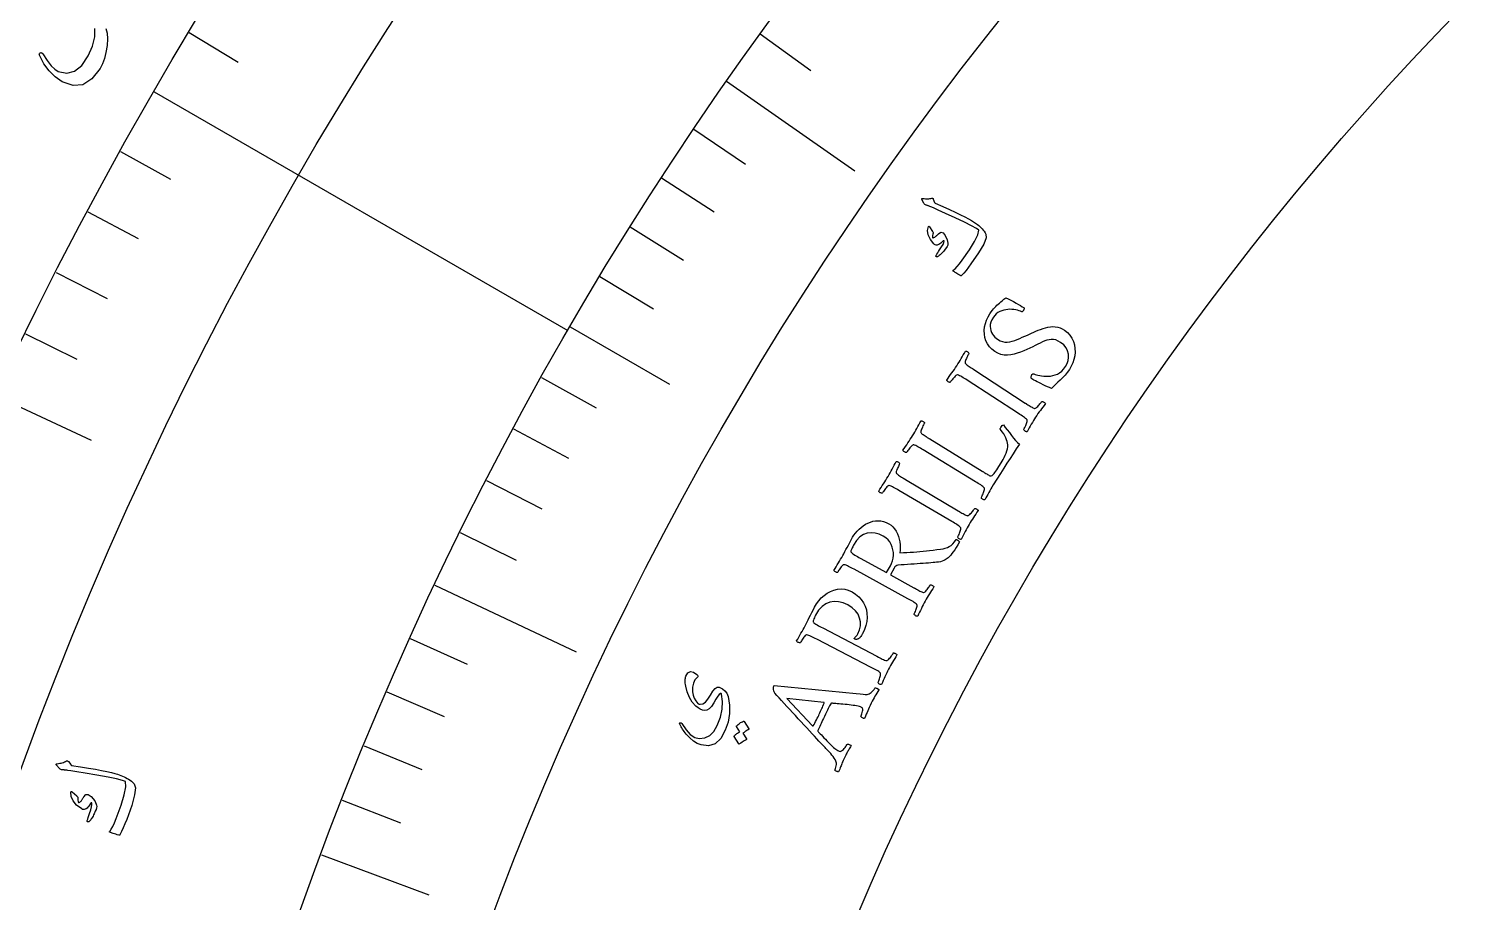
# Model space of a CAD drawing. Header units: millimetres. Extents: x -68 to 67, y -67 to 79.
# Drawn here: x -54.86 to -32.64, y 17.94 to 31.53 of the extents above; entities that cross this region are included whole.
import ezdxf

# ---------------------------------------------------------------- set-up
doc = ezdxf.new("R2010")
doc.units = ezdxf.units.MM
for name, color, linetype in [('ENGRAVE', 7, 'Continuous'), ('ENGRAVE_FINE', 8, 'Continuous'), ('TEXT', 5, 'Continuous')]:
    doc.layers.add(name, color=color, linetype=linetype)

msp = doc.modelspace()

# ---------------------------------------------------------------- linework, layer by layer
at = {"layer": 'ENGRAVE'}
for points in [[(-44.0089, 30.7063), (-42.0161, 29.3158)], [(-52.9033, 30.5437), (-46.4731, 26.8313)], [(-46.4389, 26.8903), (-44.8968, 25.9973)], [(-55.3641, 25.8167), (-53.8836, 25.1263)], [(-48.5434, 22.8736), (-46.3452, 21.8378)], [(-50.3052, 18.683), (-48.6347, 18.0625)]]:
    msp.add_lwpolyline(points, dxfattribs=at)
for radius in [66.15, 66.15, 64.3781, 61.0875, 61.0875, 58.4888, 53.6625, 53.6625, 50.8275, 45.5625, 45.5625]:
    msp.add_circle((0, 0), radius, dxfattribs=at)
at = {"layer": 'ENGRAVE_FINE'}
for points in [[(-52.3622, 31.4624), (-51.5985, 31.0035)], [(-43.4855, 31.4432), (-42.6979, 30.8736)], [(-44.5201, 29.9604), (-43.7137, 29.4177)], [(-53.4283, 29.6158), (-52.649, 29.1838)], [(-45.0188, 29.2056), (-44.2034, 28.6766)], [(-53.9371, 28.6788), (-53.1504, 28.2605)], [(-45.505, 28.4422), (-44.6807, 27.9271)], [(-54.4294, 27.7331), (-53.6355, 27.3286)], [(-45.9784, 27.6704), (-45.1456, 27.1692)], [(-54.9051, 26.779), (-54.1043, 26.3884)], [(-46.8865, 26.1022), (-46.0372, 25.6294)], [(-47.3208, 25.3062), (-46.4637, 24.8479)], [(-47.7418, 24.5027), (-46.8771, 24.0588)], [(-48.1494, 23.6917), (-47.2773, 23.2626)], [(-48.9237, 22.0485), (-48.0375, 21.6491)], [(-49.2901, 21.2166), (-48.3973, 20.8323)], [(-49.6426, 20.3783), (-48.7434, 20.0092)], [(-49.981, 19.5336), (-49.0757, 19.1798)]]:
    msp.add_lwpolyline(points, dxfattribs=at)
at = {"layer": 'TEXT'}
msp.add_lwpolyline([(-53.6572, 31.5278), (-53.6368, 31.4532), (-53.63, 31.3645), (-53.6365, 31.2616), (-53.6536, 31.1562), (-53.6772, 31.0617), (-53.7074, 30.978), (-53.7443, 30.9052), (-53.8703, 30.7422), (-54.0102, 30.6535), (-54.1644, 30.6392), (-54.333, 30.6997), (-54.4422, 30.7737), (-54.5374, 30.8671), (-54.6183, 30.98), (-54.6849, 31.1125), (-54.688, 31.1215), (-54.6886, 31.1294), (-54.6866, 31.1362), (-54.6821, 31.1419), (-54.6758, 31.1471), (-54.6696, 31.1503), (-54.6635, 31.1514), (-54.6576, 31.1505), (-54.6495, 31.1477), (-54.6427, 31.1434), (-54.637, 31.1377), (-54.6325, 31.1306), (-54.5655, 31.0279), (-54.5039, 30.9484), (-54.4477, 30.8921), (-54.3969, 30.859), (-54.2636, 30.8299), (-54.1411, 30.8611), (-54.0295, 30.9522), (-53.9284, 31.1034), (-53.8619, 31.2539), (-53.8277, 31.3949), (-53.8258, 31.5265)], dxfattribs=at)
for points in [[(-40.9546, 28.8847), (-40.9362, 28.8824), (-40.9183, 28.8809), (-40.9009, 28.8803), (-40.884, 28.8804), (-40.8674, 28.8814), (-40.8513, 28.8834), (-40.8355, 28.8863), (-40.8201, 28.8902), (-40.8126, 28.8907), (-40.8062, 28.888), (-40.8008, 28.8823), (-40.7964, 28.8735), (-40.7752, 28.8244), (-40.7727, 28.8193), (-40.7704, 28.8153), (-40.7682, 28.8124), (-40.7663, 28.8105), (-40.6507, 28.7599), (-40.5468, 28.7134), (-40.4545, 28.671), (-40.3739, 28.6327), (-40.3051, 28.5987), (-40.2481, 28.5688), (-40.2029, 28.5431), (-40.1697, 28.5215), (-40.1088, 28.4783), (-40.0902, 28.4635), (-40.0723, 28.4477), (-40.0549, 28.431), (-40.0381, 28.4132), (-40.022, 28.3944), (-40.0065, 28.3745), (-39.9917, 28.3534), (-39.9777, 28.3312), (-39.9746, 28.2731), (-40.0126, 28.1767), (-40.0915, 28.042), (-40.2107, 27.8686), (-40.25, 27.8158), (-40.2877, 27.768), (-40.3237, 27.7249), (-40.3582, 27.6868), (-40.3625, 27.6841), (-40.3668, 27.6831), (-40.3712, 27.6836), (-40.3756, 27.6858), (-40.3956, 27.6979), (-40.4137, 27.709), (-40.43, 27.7192), (-40.4443, 27.7284), (-40.457, 27.7367), (-40.468, 27.7444), (-40.4775, 27.7513), (-40.4854, 27.7574), (-40.4896, 27.7612), (-40.4911, 27.7646), (-40.4898, 27.7677), (-40.4857, 27.7705), (-40.4567, 27.7937), (-40.4242, 27.827), (-40.3882, 27.8703), (-40.3487, 27.9236), (-40.2358, 28.0863), (-40.1546, 28.2186), (-40.1055, 28.3208), (-40.0888, 28.3932), (-40.1267, 28.4199), (-40.201, 28.461), (-40.3116, 28.5162), (-40.4587, 28.5856), (-40.6067, 28.6538), (-40.7191, 28.7049), (-40.7957, 28.7389), (-40.8365, 28.7559), (-40.8479, 28.7603), (-40.8585, 28.7644), (-40.8685, 28.7681), (-40.8776, 28.7717), (-40.886, 28.7748), (-40.8935, 28.7776), (-40.9001, 28.78), (-40.9058, 28.782), (-40.9177, 28.7871), (-40.9278, 28.7937), (-40.9361, 28.8019), (-40.9426, 28.8117), (-40.973, 28.8692), (-40.9748, 28.8734), (-40.9754, 28.877), (-40.9748, 28.88), (-40.973, 28.8824), (-40.9692, 28.8843), (-40.9649, 28.8853), (-40.96, 28.8854), (-40.9546, 28.8847)], [(-40.8734, 28.448), (-40.8715, 28.4502), (-40.8691, 28.4516), (-40.8663, 28.4522), (-40.8632, 28.4521), (-40.8609, 28.4513), (-40.8586, 28.45), (-40.8565, 28.4482), (-40.8544, 28.4461), (-40.8066, 28.3734), (-40.8021, 28.3654), (-40.7993, 28.3585), (-40.7982, 28.3524), (-40.7987, 28.3473), (-40.8053, 28.3283), (-40.8088, 28.3107), (-40.8092, 28.2945), (-40.8066, 28.2797), (-40.8033, 28.2749), (-40.7968, 28.2739), (-40.7871, 28.2767), (-40.7743, 28.2835), (-40.767, 28.2889), (-40.7596, 28.2946), (-40.7523, 28.3007), (-40.7449, 28.3071), (-40.7375, 28.3139), (-40.73, 28.3213), (-40.7223, 28.3291), (-40.7146, 28.3375), (-40.6791, 28.3602), (-40.6448, 28.3516), (-40.6118, 28.3115), (-40.58, 28.24), (-40.5731, 28.215), (-40.5697, 28.1928), (-40.5696, 28.1734), (-40.5728, 28.1568), (-40.5796, 28.1408), (-40.5919, 28.1207), (-40.6095, 28.0964), (-40.6325, 28.0679), (-40.6446, 28.0536), (-40.6566, 28.0404), (-40.6685, 28.0283), (-40.6804, 28.0173), (-40.6919, 28.0072), (-40.7029, 27.998), (-40.7134, 27.9895), (-40.7233, 27.9818), (-40.7309, 27.9781), (-40.7377, 27.9764), (-40.7438, 27.9767), (-40.7492, 27.9791), (-40.7536, 27.9833), (-40.7555, 27.9881), (-40.7549, 27.9935), (-40.7518, 27.9995), (-40.7409, 28.0179), (-40.7282, 28.0386), (-40.7137, 28.0615), (-40.6974, 28.0866), (-40.6669, 28.1336), (-40.6448, 28.1713), (-40.6311, 28.2), (-40.6257, 28.2196), (-40.6258, 28.2227), (-40.627, 28.2252), (-40.6293, 28.227), (-40.6327, 28.2282), (-40.6353, 28.2284), (-40.6384, 28.2275), (-40.6419, 28.2255), (-40.646, 28.2225), (-40.6801, 28.192), (-40.6951, 28.1798), (-40.7097, 28.1706), (-40.7242, 28.1645), (-40.7383, 28.1615), (-40.7529, 28.1608), (-40.7658, 28.1632), (-40.7769, 28.1689), (-40.7863, 28.1778), (-40.8412, 28.2499), (-40.874, 28.3189), (-40.8848, 28.385), (-40.8734, 28.448)], [(-39.9163, 27.0944), (-39.8964, 27.1229), (-39.8774, 27.1482), (-39.8592, 27.1704), (-39.842, 27.1895), (-39.8248, 27.2069), (-39.8068, 27.2242), (-39.7881, 27.2413), (-39.7686, 27.2582), (-39.7477, 27.2761), (-39.7245, 27.2963), (-39.6991, 27.3186), (-39.6715, 27.343), (-39.6316, 27.3237), (-39.5916, 27.3032), (-39.5515, 27.2818), (-39.5111, 27.2594), (-39.4733, 27.2378), (-39.4408, 27.219), (-39.4135, 27.2028), (-39.3914, 27.1894), (-39.387, 27.1863), (-39.3848, 27.1814), (-39.3846, 27.1747), (-39.3865, 27.1663), (-39.3894, 27.1576), (-39.3925, 27.1501), (-39.3956, 27.1436), (-39.3989, 27.1383), (-39.4037, 27.1323), (-39.409, 27.1276), (-39.4147, 27.1244), (-39.4209, 27.1225), (-39.4405, 27.1317), (-39.4629, 27.1401), (-39.4879, 27.1475), (-39.5158, 27.1539), (-39.5453, 27.1588), (-39.5757, 27.1616), (-39.6068, 27.1622), (-39.6387, 27.1607), (-39.6706, 27.1566), (-39.702, 27.1497), (-39.7327, 27.1398), (-39.7628, 27.127), (-39.7914, 27.1107), (-39.8177, 27.0906), (-39.8415, 27.0665), (-39.863, 27.0385), (-39.8858, 27.0006), (-39.9018, 26.964), (-39.9109, 26.9288), (-39.9132, 26.895), (-39.91, 26.8628), (-39.9028, 26.8326), (-39.8916, 26.8042), (-39.8764, 26.7776), (-39.8585, 26.7533), (-39.8391, 26.7316), (-39.8184, 26.7125), (-39.7963, 26.6959), (-39.7592, 26.6746), (-39.7218, 26.6602), (-39.6843, 26.6529), (-39.6465, 26.6525), (-39.6084, 26.6574), (-39.57, 26.6658), (-39.5312, 26.6779), (-39.4921, 26.6934), (-39.4526, 26.7107), (-39.4128, 26.7279), (-39.3727, 26.745), (-39.3322, 26.7621), (-39.3017, 26.7756), (-39.2697, 26.7899), (-39.2362, 26.8048), (-39.2011, 26.8204), (-39.165, 26.8357), (-39.1282, 26.8499), (-39.0908, 26.863), (-39.0529, 26.8748), (-39.0146, 26.8844), (-38.9765, 26.8905), (-38.9384, 26.8932), (-38.9005, 26.8924), (-38.8631, 26.8872), (-38.8268, 26.8769), (-38.7914, 26.8613), (-38.7571, 26.8405), (-38.7111, 26.8035), (-38.6729, 26.7617), (-38.6424, 26.7151), (-38.6195, 26.6636), (-38.6039, 26.6092), (-38.5953, 26.5537), (-38.5935, 26.4973), (-38.5986, 26.4398), (-38.6102, 26.3829), (-38.628, 26.3284), (-38.6518, 26.2762), (-38.6818, 26.2264), (-38.7139, 26.1817), (-38.7481, 26.1396), (-38.7842, 26.1), (-38.8224, 26.063), (-38.8603, 26.028), (-38.8957, 25.9945), (-38.9287, 25.9626), (-38.9592, 25.9323), (-38.991, 25.9455), (-39.0234, 25.9596), (-39.0566, 25.9748), (-39.0905, 25.9909), (-39.1236, 26.0072), (-39.1545, 26.0226), (-39.1832, 26.0372), (-39.2097, 26.051), (-39.2327, 26.0633), (-39.2507, 26.0731), (-39.2637, 26.0805), (-39.2719, 26.0855), (-39.2732, 26.0935), (-39.2739, 26.1016), (-39.274, 26.1098), (-39.2736, 26.1182), (-39.2723, 26.1263), (-39.2702, 26.1341), (-39.2671, 26.1414), (-39.2631, 26.1483), (-39.2569, 26.1553), (-39.2497, 26.1592), (-39.2414, 26.16), (-39.2321, 26.1578), (-39.2151, 26.1517), (-39.1946, 26.1455), (-39.1706, 26.1391), (-39.143, 26.1327), (-39.1128, 26.1271), (-39.0808, 26.1233), (-39.0471, 26.1215), (-39.0116, 26.1215), (-38.9753, 26.1244), (-38.9393, 26.1313), (-38.9036, 26.142), (-38.8682, 26.1567), (-38.8338, 26.1764), (-38.8013, 26.2022), (-38.7706, 26.2343), (-38.7417, 26.2725), (-38.7164, 26.3177), (-38.7005, 26.3651), (-38.6938, 26.4149), (-38.6964, 26.4669), (-38.7095, 26.518), (-38.7341, 26.565), (-38.7704, 26.608), (-38.8183, 26.647), (-38.8563, 26.6698), (-38.8931, 26.6855), (-38.9286, 26.6938), (-38.9629, 26.6948), (-38.9967, 26.6904), (-39.0309, 26.6825), (-39.0655, 26.6709), (-39.1004, 26.6557), (-39.1361, 26.6383), (-39.173, 26.6201), (-39.2111, 26.6011), (-39.2504, 26.5814), (-39.2958, 26.5603), (-39.3426, 26.5393), (-39.391, 26.5184), (-39.4407, 26.4975), (-39.4914, 26.4789), (-39.5422, 26.4647), (-39.5934, 26.4549), (-39.6448, 26.4496), (-39.6957, 26.4508), (-39.7454, 26.4604), (-39.7939, 26.4786), (-39.8411, 26.5054), (-39.8868, 26.5405), (-39.9248, 26.5802), (-39.9552, 26.6245), (-39.9779, 26.6733), (-39.9933, 26.725), (-40.0018, 26.7779), (-40.0034, 26.8321), (-39.9981, 26.8875), (-39.9865, 26.9425), (-39.9689, 26.9953), (-39.9455, 27.046), (-39.9163, 27.0944)], [(-40.4326, 26.2842), (-40.4144, 26.3125), (-40.3968, 26.3407), (-40.3798, 26.3688), (-40.3634, 26.3967), (-40.347, 26.4248), (-40.33, 26.4534), (-40.3125, 26.4825), (-40.2944, 26.5122), (-40.2877, 26.5125), (-40.2802, 26.5109), (-40.2721, 26.5072), (-40.2632, 26.5014), (-40.2549, 26.4948), (-40.2484, 26.4885), (-40.2438, 26.4826), (-40.241, 26.477), (-40.2454, 26.4698), (-40.2511, 26.4599), (-40.2581, 26.4474), (-40.2663, 26.4322), (-40.2748, 26.4158), (-40.2826, 26.3996), (-40.2897, 26.3837), (-40.2961, 26.368), (-40.3008, 26.3537), (-40.3029, 26.3418), (-40.3024, 26.3324), (-40.2993, 26.3255), (-40.2907, 26.3161), (-40.2803, 26.3065), (-40.268, 26.2965), (-40.254, 26.2862), (-40.2386, 26.2755), (-40.2224, 26.2645), (-40.2054, 26.2531), (-40.1876, 26.2414), (-40.1847, 26.2396), (-40.1819, 26.2377), (-40.179, 26.2358), (-40.1761, 26.2339), (-40.1732, 26.2321), (-40.1704, 26.2302), (-40.1675, 26.2283), (-40.1646, 26.2264), (-39.3664, 25.7052), (-39.3635, 25.7033), (-39.3606, 25.7014), (-39.3577, 25.6996), (-39.3549, 25.6977), (-39.352, 25.6958), (-39.3491, 25.6939), (-39.3463, 25.6921), (-39.3434, 25.6902), (-39.3256, 25.6786), (-39.3085, 25.6678), (-39.2923, 25.6576), (-39.2767, 25.648), (-39.262, 25.6395), (-39.2483, 25.6325), (-39.2355, 25.6269), (-39.2236, 25.6228), (-39.2167, 25.6231), (-39.2083, 25.6263), (-39.1982, 25.6326), (-39.1865, 25.6419), (-39.1741, 25.6531), (-39.162, 25.6652), (-39.1502, 25.6782), (-39.1386, 25.692), (-39.1282, 25.7051), (-39.1197, 25.7161), (-39.1131, 25.725), (-39.1084, 25.7318), (-39.1022, 25.7313), (-39.0949, 25.7294), (-39.0866, 25.7259), (-39.0773, 25.7208), (-39.0685, 25.7149), (-39.0618, 25.7089), (-39.0573, 25.7028), (-39.0549, 25.6966), (-39.0752, 25.6697), (-39.095, 25.6433), (-39.1143, 25.6174), (-39.133, 25.5921), (-39.1514, 25.5666), (-39.1697, 25.5406), (-39.1878, 25.5139), (-39.2058, 25.4867), (-39.223, 25.4599), (-39.24, 25.4325), (-39.2567, 25.4047), (-39.2732, 25.3764), (-39.2896, 25.3478), (-39.306, 25.3187), (-39.3224, 25.2894), (-39.3388, 25.2597), (-39.3455, 25.2594), (-39.3529, 25.2611), (-39.3611, 25.2647), (-39.3701, 25.2704), (-39.3785, 25.2768), (-39.385, 25.283), (-39.3898, 25.2888), (-39.3927, 25.2943), (-39.3884, 25.3014), (-39.383, 25.311), (-39.3764, 25.3233), (-39.3686, 25.3382), (-39.3606, 25.3544), (-39.3535, 25.3706), (-39.3472, 25.3869), (-39.3417, 25.4031), (-39.3378, 25.4179), (-39.3361, 25.4296), (-39.3368, 25.4383), (-39.3399, 25.4439), (-39.35, 25.4552), (-39.3624, 25.4669), (-39.377, 25.4788), (-39.3938, 25.4909), (-39.4121, 25.5034), (-39.4313, 25.5162), (-39.4512, 25.5293), (-39.4719, 25.5428), (-40.2723, 26.0608), (-40.2932, 26.0742), (-40.3135, 26.0871), (-40.3333, 26.0995), (-40.3526, 26.1113), (-40.371, 26.122), (-40.3882, 26.1305), (-40.4041, 26.1371), (-40.4188, 26.1417), (-40.4259, 26.1425), (-40.4344, 26.1396), (-40.4443, 26.1329), (-40.4557, 26.1225), (-40.4677, 26.1098), (-40.4795, 26.0965), (-40.4913, 26.0827), (-40.5029, 26.0682), (-40.5135, 26.0545), (-40.5221, 26.0431), (-40.5288, 26.0339), (-40.5335, 26.0269), (-40.5398, 26.0272), (-40.5471, 26.029), (-40.5555, 26.0324), (-40.5649, 26.0373), (-40.5738, 26.0431), (-40.5805, 26.049), (-40.585, 26.0551), (-40.5874, 26.0615), (-40.5675, 26.0902), (-40.5476, 26.1185), (-40.5278, 26.1466), (-40.5079, 26.1743), (-40.4884, 26.2018), (-40.4693, 26.2293), (-40.4507, 26.2568), (-40.4326, 26.2842)], [(-40.0374, 24.647), (-40.0352, 24.6457), (-40.0325, 24.644), (-40.0293, 24.6421), (-40.0257, 24.6398), (-40.0163, 24.634), (-40.0055, 24.6274), (-39.9934, 24.6199), (-39.9799, 24.6117), (-39.966, 24.6033), (-39.9526, 24.5955), (-39.9397, 24.5884), (-39.9271, 24.5818), (-39.9159, 24.5766), (-39.9069, 24.5734), (-39.8999, 24.5721), (-39.8951, 24.5728), (-39.8827, 24.5792), (-39.8709, 24.5875), (-39.8598, 24.5978), (-39.8494, 24.6099), (-39.8382, 24.6251), (-39.825, 24.6445), (-39.8096, 24.6681), (-39.7921, 24.6959), (-39.7262, 24.8019), (-39.7097, 24.83), (-39.694, 24.8604), (-39.679, 24.8931), (-39.6647, 24.9281), (-39.6526, 24.9632), (-39.6444, 24.9961), (-39.6401, 25.027), (-39.6395, 25.0558), (-39.6425, 25.0815), (-39.6484, 25.1082), (-39.6569, 25.1357), (-39.6683, 25.1643), (-39.6832, 25.194), (-39.7026, 25.2255), (-39.7263, 25.2585), (-39.7543, 25.2932), (-39.7574, 25.2995), (-39.7575, 25.3074), (-39.7546, 25.3167), (-39.7487, 25.3275), (-39.7379, 25.3429), (-39.7274, 25.3546), (-39.7174, 25.3624), (-39.7077, 25.3663), (-39.6773, 25.3276), (-39.6461, 25.2875), (-39.6141, 25.246), (-39.5812, 25.2032), (-39.5486, 25.1622), (-39.5173, 25.1259), (-39.4874, 25.0944), (-39.4588, 25.0676), (-39.5069, 24.9923), (-39.5552, 24.9175), (-39.6036, 24.8431), (-39.6523, 24.7691), (-39.7022, 24.6928), (-39.7545, 24.6112), (-39.8091, 24.5245), (-39.866, 24.4324), (-39.8854, 24.4003), (-39.9034, 24.3697), (-39.9199, 24.3405), (-39.9351, 24.3127), (-39.9499, 24.2856), (-39.9653, 24.2581), (-39.9813, 24.2304), (-39.998, 24.2025), (-40.0047, 24.202), (-40.0121, 24.2034), (-40.0204, 24.2068), (-40.0295, 24.2123), (-40.0381, 24.2185), (-40.0448, 24.2245), (-40.0497, 24.2302), (-40.0528, 24.2356), (-40.0487, 24.2428), (-40.0435, 24.2526), (-40.0372, 24.265), (-40.0298, 24.2801), (-40.0223, 24.2965), (-40.0156, 24.3129), (-40.0097, 24.3293), (-40.0046, 24.3458), (-40.0011, 24.3606), (-39.9998, 24.3724), (-40.0007, 24.381), (-40.0039, 24.3865), (-40.0144, 24.3976), (-40.0271, 24.4089), (-40.042, 24.4204), (-40.0591, 24.4321), (-40.0778, 24.4441), (-40.0972, 24.4564), (-40.1175, 24.469), (-40.1385, 24.4819), (-40.9525, 24.9784), (-40.9737, 24.9912), (-40.9943, 25.0036), (-41.0145, 25.0154), (-41.0341, 25.0268), (-41.0528, 25.0369), (-41.0702, 25.045), (-41.0862, 25.0512), (-41.101, 25.0553), (-41.1082, 25.056), (-41.1166, 25.0528), (-41.1263, 25.0459), (-41.1374, 25.0351), (-41.1491, 25.0222), (-41.1606, 25.0086), (-41.1719, 24.9944), (-41.1832, 24.9796), (-41.1934, 24.9657), (-41.2017, 24.954), (-41.2081, 24.9446), (-41.2127, 24.9375), (-41.219, 24.9376), (-41.2263, 24.9393), (-41.2348, 24.9424), (-41.2443, 24.9471), (-41.2533, 24.9526), (-41.2602, 24.9584), (-41.2649, 24.9644), (-41.2675, 24.9706), (-41.2484, 24.9999), (-41.2292, 25.0288), (-41.2101, 25.0573), (-41.191, 25.0855), (-41.1722, 25.1136), (-41.1539, 25.1416), (-41.136, 25.1695), (-41.1187, 25.1974), (-41.1013, 25.2262), (-41.0844, 25.2549), (-41.0681, 25.2834), (-41.0525, 25.3117), (-41.0368, 25.3402), (-41.0206, 25.3693), (-41.0039, 25.3989), (-40.9866, 25.429), (-40.9799, 25.4295), (-40.9724, 25.4281), (-40.9641, 25.4246), (-40.9551, 25.4191), (-40.9466, 25.4127), (-40.94, 25.4066), (-40.9352, 25.4008), (-40.9322, 25.3952), (-40.9365, 25.3879), (-40.942, 25.3779), (-40.9486, 25.3652), (-40.9564, 25.3498), (-40.9644, 25.3331), (-40.9717, 25.3168), (-40.9784, 25.3007), (-40.9844, 25.2848), (-40.9888, 25.2704), (-40.9906, 25.2585), (-40.9898, 25.2491), (-40.9865, 25.2423), (-40.9777, 25.2331), (-40.967, 25.2238), (-40.9545, 25.2141), (-40.9401, 25.2041), (-40.9245, 25.1939), (-40.908, 25.1833), (-40.8907, 25.1724), (-40.8726, 25.1612), (-40.8697, 25.1594), (-40.8668, 25.1576), (-40.8638, 25.1558), (-40.8609, 25.154), (-40.858, 25.1522), (-40.8551, 25.1504), (-40.8522, 25.1486), (-40.8492, 25.1468)], [(-41.4997, 24.5649), (-41.4827, 24.5939), (-41.4663, 24.6229), (-41.4505, 24.6516), (-41.4352, 24.6802), (-41.42, 24.7089), (-41.4042, 24.7382), (-41.388, 24.7681), (-41.3712, 24.7984), (-41.3645, 24.7991), (-41.3569, 24.7977), (-41.3486, 24.7944), (-41.3395, 24.789), (-41.3309, 24.7828), (-41.3242, 24.7768), (-41.3193, 24.771), (-41.3163, 24.7655), (-41.3204, 24.7582), (-41.3257, 24.7481), (-41.3322, 24.7353), (-41.3397, 24.7197), (-41.3475, 24.7029), (-41.3546, 24.6865), (-41.361, 24.6703), (-41.3668, 24.6543), (-41.3709, 24.6398), (-41.3725, 24.6279), (-41.3716, 24.6185), (-41.3682, 24.6117), (-41.3592, 24.6028), (-41.3484, 24.5935), (-41.3358, 24.5841), (-41.3213, 24.5743), (-41.3054, 24.5643), (-41.2888, 24.554), (-41.2713, 24.5434), (-41.2531, 24.5324), (-41.2501, 24.5307), (-41.2472, 24.5289), (-41.2442, 24.5272), (-41.2413, 24.5254), (-41.2383, 24.5237), (-41.2354, 24.5219), (-41.2324, 24.5202), (-41.2295, 24.5184), (-40.4101, 24.0311), (-40.4071, 24.0293), (-40.4042, 24.0276), (-40.4012, 24.0258), (-40.3983, 24.0241), (-40.3953, 24.0223), (-40.3924, 24.0206), (-40.3894, 24.0188), (-40.3865, 24.0171), (-40.3682, 24.0063), (-40.3507, 23.9961), (-40.334, 23.9866), (-40.3181, 23.9777), (-40.3031, 23.9699), (-40.289, 23.9634), (-40.276, 23.9584), (-40.2639, 23.9548), (-40.2571, 23.9553), (-40.2488, 23.959), (-40.239, 23.9657), (-40.2277, 23.9754), (-40.2158, 23.9872), (-40.2042, 23.9997), (-40.1929, 24.0132), (-40.182, 24.0274), (-40.1721, 24.041), (-40.1641, 24.0524), (-40.1578, 24.0616), (-40.1534, 24.0685), (-40.1472, 24.0683), (-40.1399, 24.0667), (-40.1314, 24.0635), (-40.1219, 24.0588), (-40.1128, 24.0533), (-40.1059, 24.0476), (-40.1012, 24.0417), (-40.0985, 24.0356), (-40.1177, 24.0079), (-40.1364, 23.9807), (-40.1545, 23.954), (-40.1722, 23.9279), (-40.1895, 23.9017), (-40.2067, 23.8749), (-40.2237, 23.8475), (-40.2405, 23.8195), (-40.2565, 23.792), (-40.2723, 23.764), (-40.2879, 23.7355), (-40.3032, 23.7066), (-40.3184, 23.6772), (-40.3335, 23.6475), (-40.3487, 23.6175), (-40.3639, 23.5872), (-40.3705, 23.5866), (-40.378, 23.5879), (-40.3864, 23.5912), (-40.3955, 23.5965), (-40.4042, 23.6026), (-40.411, 23.6085), (-40.416, 23.6141), (-40.4192, 23.6195), (-40.4152, 23.6267), (-40.4102, 23.6366), (-40.4041, 23.6491), (-40.3969, 23.6643), (-40.3896, 23.6808), (-40.3832, 23.6974), (-40.3775, 23.7139), (-40.3727, 23.7304), (-40.3694, 23.7453), (-40.3683, 23.7571), (-40.3694, 23.7657), (-40.3726, 23.7711), (-40.3833, 23.7821), (-40.3961, 23.7932), (-40.4112, 23.8045), (-40.4285, 23.8159), (-40.4473, 23.8276), (-40.467, 23.8395), (-40.4874, 23.8518), (-40.5087, 23.8645), (-41.3301, 24.3484), (-41.3515, 24.3609), (-41.3724, 24.3729), (-41.3927, 24.3845), (-41.4125, 24.3955), (-41.4313, 24.4054), (-41.4488, 24.4132), (-41.465, 24.4191), (-41.4799, 24.423), (-41.487, 24.4236), (-41.4954, 24.4203), (-41.505, 24.4132), (-41.5159, 24.4023), (-41.5274, 24.3892), (-41.5387, 24.3754), (-41.5498, 24.3611), (-41.5608, 24.3461), (-41.5708, 24.332), (-41.579, 24.3202), (-41.5853, 24.3107), (-41.5897, 24.3035), (-41.596, 24.3036), (-41.6034, 24.3051), (-41.6119, 24.3081), (-41.6215, 24.3126), (-41.6306, 24.318), (-41.6375, 24.3237), (-41.6423, 24.3296), (-41.645, 24.3358), (-41.6263, 24.3654), (-41.6076, 24.3945), (-41.589, 24.4234), (-41.5703, 24.4519), (-41.5519, 24.4802), (-41.534, 24.5085), (-41.5166, 24.5367), (-41.4997, 24.5649)], [(-42.05, 23.6198), (-42.0296, 23.6529), (-42.0061, 23.6849), (-41.9796, 23.7159), (-41.9501, 23.7458), (-41.9181, 23.7738), (-41.8845, 23.7989), (-41.8491, 23.8211), (-41.8121, 23.8406), (-41.7737, 23.8563), (-41.7344, 23.8677), (-41.6942, 23.8746), (-41.653, 23.877), (-41.6113, 23.8743), (-41.5697, 23.8654), (-41.528, 23.8506), (-41.4864, 23.8297), (-41.4534, 23.8074), (-41.4236, 23.7806), (-41.3972, 23.7492), (-41.374, 23.7132), (-41.3543, 23.674), (-41.338, 23.6334), (-41.3253, 23.5911), (-41.3161, 23.5472), (-41.3106, 23.5032), (-41.3089, 23.4606), (-41.3109, 23.4193), (-41.3168, 23.3794), (-41.2603, 23.3814), (-41.2058, 23.3839), (-41.1534, 23.3868), (-41.103, 23.3901), (-41.0536, 23.3939), (-41.004, 23.3982), (-40.9543, 23.4031), (-40.9044, 23.4084), (-40.853, 23.4142), (-40.799, 23.4204), (-40.7423, 23.4269), (-40.6829, 23.4337), (-40.6447, 23.4399), (-40.6095, 23.4488), (-40.5773, 23.4606), (-40.548, 23.4752), (-40.5205, 23.494), (-40.4935, 23.5181), (-40.4669, 23.5475), (-40.4409, 23.5823), (-40.4342, 23.5827), (-40.4267, 23.5806), (-40.4183, 23.576), (-40.409, 23.5689), (-40.4003, 23.5614), (-40.3937, 23.5554), (-40.3892, 23.551), (-40.3867, 23.5481), (-40.4139, 23.5024), (-40.4396, 23.4612), (-40.4637, 23.4245), (-40.4863, 23.3924), (-40.5071, 23.3648), (-40.5258, 23.3416), (-40.5424, 23.323), (-40.5569, 23.3088), (-40.5676, 23.3006), (-40.5806, 23.2911), (-40.5958, 23.2802), (-40.6133, 23.268), (-40.6335, 23.2562), (-40.6569, 23.2465), (-40.6835, 23.239), (-40.7133, 23.2336), (-40.7272, 23.2321), (-40.7462, 23.2302), (-40.7703, 23.2279), (-40.7996, 23.2253), (-40.8331, 23.2224), (-40.87, 23.2195), (-40.9102, 23.2164), (-40.9537, 23.2133), (-40.9996, 23.21), (-41.0472, 23.2065), (-41.0962, 23.2029), (-41.1468, 23.1991), (-41.1979, 23.1953), (-41.2483, 23.1918), (-41.2981, 23.1886), (-41.3473, 23.1855), (-41.3632, 23.1816), (-41.3781, 23.1725), (-41.392, 23.1582), (-41.4049, 23.1388), (-41.4619, 23.0364), (-41.0982, 22.8343), (-41.0952, 22.8326), (-41.0922, 22.831), (-41.0892, 22.8293), (-41.0862, 22.8276), (-41.0832, 22.826), (-41.0802, 22.8243), (-41.0772, 22.8226), (-41.0742, 22.821), (-41.0556, 22.8107), (-41.0379, 22.8011), (-41.0209, 22.7921), (-41.0047, 22.7836), (-40.9895, 22.7762), (-40.9752, 22.7702), (-40.9621, 22.7655), (-40.9499, 22.7623), (-40.9431, 22.763), (-40.9349, 22.7669), (-40.9253, 22.7739), (-40.9143, 22.784), (-40.9027, 22.7961), (-40.8915, 22.809), (-40.8806, 22.8227), (-40.8701, 22.8373), (-40.8606, 22.8512), (-40.8529, 22.8628), (-40.847, 22.8721), (-40.8428, 22.8792), (-40.8365, 22.8792), (-40.8292, 22.8778), (-40.8206, 22.8749), (-40.811, 22.8705), (-40.8018, 22.8653), (-40.7947, 22.8597), (-40.7897, 22.854), (-40.7869, 22.8479), (-40.8053, 22.8197), (-40.8231, 22.7919), (-40.8405, 22.7647), (-40.8574, 22.7381), (-40.874, 22.7114), (-40.8903, 22.6841), (-40.9065, 22.6563), (-40.9225, 22.6278), (-40.9377, 22.5998), (-40.9527, 22.5713), (-40.9674, 22.5424), (-40.9818, 22.513), (-40.9961, 22.4832), (-41.0104, 22.4531), (-41.0247, 22.4227), (-41.039, 22.3919), (-41.0456, 22.3911), (-41.0532, 22.3922), (-41.0616, 22.3953), (-41.0709, 22.4003), (-41.0797, 22.4062), (-41.0867, 22.4119), (-41.0919, 22.4173), (-41.0952, 22.4226), (-41.0915, 22.4299), (-41.0867, 22.4399), (-41.081, 22.4526), (-41.0743, 22.468), (-41.0675, 22.4848), (-41.0615, 22.5015), (-41.0564, 22.5181), (-41.0521, 22.5348), (-41.0492, 22.5498), (-41.0484, 22.5616), (-41.0497, 22.5702), (-41.0531, 22.5755), (-41.0641, 22.5862), (-41.0773, 22.5969), (-41.0927, 22.6077), (-41.1103, 22.6186), (-41.1295, 22.6297), (-41.1495, 22.6411), (-41.1703, 22.6528), (-41.1919, 22.6648), (-42.0283, 23.1224), (-42.0501, 23.1343), (-42.0713, 23.1457), (-42.0919, 23.1566), (-42.112, 23.1671), (-42.1311, 23.1764), (-42.1489, 23.1837), (-42.1652, 23.1891), (-42.1802, 23.1926), (-42.1873, 23.193), (-42.1956, 23.1894), (-42.205, 23.1821), (-42.2156, 23.1708), (-42.2266, 23.1574), (-42.2374, 23.1435), (-42.248, 23.1292), (-42.2583, 23.1144), (-42.2676, 23.1004), (-42.2752, 23.0887), (-42.2811, 23.0792), (-42.2853, 23.072), (-42.2916, 23.0718), (-42.299, 23.0731), (-42.3076, 23.0759), (-42.3174, 23.0801), (-42.3266, 23.0853), (-42.3337, 23.0907), (-42.3387, 23.0965), (-42.3415, 23.1026), (-42.3238, 23.1326), (-42.3061, 23.1622), (-42.2884, 23.1912), (-42.2709, 23.2198), (-42.2535, 23.2482), (-42.2366, 23.2767), (-42.2202, 23.3052), (-42.2041, 23.3338), (-42.1875, 23.3641), (-42.1705, 23.3957), (-42.1531, 23.4285), (-42.1353, 23.4626), (-42.1164, 23.4985), (-42.0959, 23.5367), (-42.0738, 23.5771), (-42.05, 23.6198)], [(-41.5732, 23.6363), (-41.6364, 23.6665), (-41.6989, 23.6847), (-41.7606, 23.6909), (-41.8215, 23.6851), (-41.8804, 23.6644), (-41.9356, 23.6261), (-41.9873, 23.5701), (-42.0353, 23.4964), (-42.0409, 23.486), (-42.0477, 23.473), (-42.0556, 23.4574), (-42.0645, 23.4393), (-42.0722, 23.4214), (-42.0761, 23.4067), (-42.0764, 23.395), (-42.073, 23.3865), (-42.0644, 23.377), (-42.0523, 23.3667), (-42.0365, 23.3555), (-42.0171, 23.3435), (-41.9958, 23.3311), (-41.9743, 23.3187), (-41.9526, 23.3064), (-41.9307, 23.2942), (-41.5219, 23.0697), (-41.4636, 23.1742), (-41.4447, 23.2132), (-41.4306, 23.2537), (-41.4213, 23.2958), (-41.4168, 23.3394), (-41.4173, 23.3833), (-41.4231, 23.426), (-41.434, 23.4675), (-41.4502, 23.508), (-41.472, 23.5459), (-41.4997, 23.5799), (-41.5335, 23.6101), (-41.5732, 23.6363)], [(-42.0595, 22.7693), (-42.0039, 22.7347), (-41.9556, 22.6953), (-41.9147, 22.651), (-41.8811, 22.6018), (-41.855, 22.5489), (-41.8369, 22.4933), (-41.8267, 22.435), (-41.8244, 22.374), (-41.8301, 22.3114), (-41.8439, 22.2481), (-41.866, 22.1842), (-41.8962, 22.1196), (-41.9011, 22.1109), (-41.9071, 22.1013), (-41.9143, 22.0907), (-41.9227, 22.079), (-41.9316, 22.0677), (-41.9403, 22.0578), (-41.9489, 22.0495), (-41.9573, 22.0428), (-41.9611, 22.0415), (-41.9663, 22.0397), (-41.973, 22.0374), (-41.981, 22.0345), (-41.9898, 22.0323), (-41.9987, 22.0321), (-42.0077, 22.0339), (-42.0168, 22.0376), (-42.0216, 22.041), (-42.0241, 22.0447), (-42.024, 22.0488), (-42.0216, 22.0531), (-42.0151, 22.0603), (-42.0084, 22.0677), (-42.0015, 22.0752), (-41.9943, 22.083), (-41.9871, 22.0912), (-41.9803, 22.1003), (-41.9739, 22.1102), (-41.9678, 22.121), (-41.9424, 22.1812), (-41.9295, 22.2418), (-41.9289, 22.3029), (-41.9409, 22.3645), (-41.966, 22.4236), (-42.0048, 22.4771), (-42.0576, 22.525), (-42.1242, 22.5673), (-42.1968, 22.5996), (-42.2677, 22.6178), (-42.3367, 22.6217), (-42.4039, 22.6114), (-42.4674, 22.5857), (-42.5255, 22.5435), (-42.5779, 22.4846), (-42.6248, 22.4092), (-42.6302, 22.3986), (-42.6366, 22.3855), (-42.6441, 22.3697), (-42.6526, 22.3514), (-42.6598, 22.3333), (-42.6633, 22.3185), (-42.6633, 22.3068), (-42.6596, 22.2984), (-42.6508, 22.2892), (-42.6384, 22.2791), (-42.6224, 22.2684), (-42.6027, 22.2568), (-42.5811, 22.245), (-42.5593, 22.2332), (-42.5373, 22.2214), (-42.5151, 22.2098), (-41.6721, 21.7694), (-41.6501, 21.758), (-41.6289, 21.7471), (-41.6083, 21.7368), (-41.5885, 21.727), (-41.5696, 21.7183), (-41.5521, 21.7115), (-41.5358, 21.7064), (-41.5209, 21.7032), (-41.5141, 21.7042), (-41.506, 21.7082), (-41.4966, 21.7155), (-41.4858, 21.7259), (-41.4746, 21.7382), (-41.4639, 21.7512), (-41.4535, 21.7649), (-41.4436, 21.7793), (-41.4347, 21.793), (-41.4275, 21.8044), (-41.4218, 21.8137), (-41.4179, 21.8209), (-41.4116, 21.821), (-41.4042, 21.8198), (-41.3956, 21.8171), (-41.3858, 21.813), (-41.3765, 21.808), (-41.3693, 21.8026), (-41.3642, 21.797), (-41.3612, 21.791), (-41.3788, 21.7623), (-41.396, 21.7341), (-41.4127, 21.7065), (-41.4289, 21.6794), (-41.4447, 21.6523), (-41.4604, 21.6246), (-41.4759, 21.5963), (-41.4911, 21.5675), (-41.5056, 21.5392), (-41.5197, 21.5105), (-41.5335, 21.4815), (-41.547, 21.4522), (-41.5603, 21.4225), (-41.5736, 21.3924), (-41.587, 21.3618), (-41.6005, 21.3307), (-41.6071, 21.3297), (-41.6146, 21.3307), (-41.6231, 21.3335), (-41.6326, 21.3383), (-41.6416, 21.3439), (-41.6487, 21.3494), (-41.654, 21.3547), (-41.6574, 21.3599), (-41.6539, 21.3673), (-41.6495, 21.3772), (-41.6443, 21.3898), (-41.6382, 21.4049), (-41.6321, 21.4213), (-41.6267, 21.4379), (-41.6221, 21.4545), (-41.6182, 21.4712), (-41.6158, 21.4862), (-41.6153, 21.498), (-41.6168, 21.5066), (-41.6204, 21.5119), (-41.6316, 21.5222), (-41.645, 21.5326), (-41.6607, 21.543), (-41.6786, 21.5535), (-41.6981, 21.5641), (-41.7184, 21.575), (-41.7394, 21.5861), (-41.7614, 21.5976), (-42.6082, 22.0355), (-42.6303, 22.0468), (-42.6518, 22.0577), (-42.6727, 22.0681), (-42.693, 22.0781), (-42.7124, 22.0868), (-42.7303, 22.0937), (-42.7468, 22.0987), (-42.7618, 22.1018), (-42.769, 22.102), (-42.7772, 22.0983), (-42.7864, 22.0906), (-42.7967, 22.0791), (-42.8074, 22.0654), (-42.8178, 22.0513), (-42.828, 22.0367), (-42.8379, 22.0216), (-42.8469, 22.0074), (-42.8542, 21.9955), (-42.8598, 21.9859), (-42.8639, 21.9785), (-42.8701, 21.9782), (-42.8776, 21.9793), (-42.8862, 21.9819), (-42.8961, 21.9858), (-42.9055, 21.9907), (-42.9127, 21.996), (-42.9178, 22.0017), (-42.9208, 22.0077), (-42.9038, 22.0382), (-42.8869, 22.0681), (-42.87, 22.0976), (-42.8532, 22.1267), (-42.8366, 22.1555), (-42.8204, 22.1844), (-42.8047, 22.2133), (-42.7894, 22.2423), (-42.7736, 22.2731), (-42.7574, 22.305), (-42.7408, 22.3383), (-42.7239, 22.3729), (-42.7059, 22.4093), (-42.6864, 22.4479), (-42.6653, 22.4889), (-42.6427, 22.5322), (-42.612, 22.5839), (-42.5766, 22.6317), (-42.5367, 22.6756), (-42.4922, 22.7154), (-42.4442, 22.7498), (-42.3939, 22.7772), (-42.3413, 22.7977), (-42.2863, 22.8113), (-42.2301, 22.8162), (-42.1735, 22.8108), (-42.1167, 22.7952), (-42.0595, 22.7693)], [(-44.4639, 21.4398), (-44.5002, 21.4023), (-44.5248, 21.3528), (-44.5374, 21.2913), (-44.5382, 21.2177), (-44.5297, 21.1669), (-44.513, 21.1199), (-44.488, 21.077), (-44.4548, 21.038), (-44.4473, 21.0321), (-44.4386, 21.0278), (-44.4287, 21.025), (-44.4177, 21.0238), (-44.3779, 21.0317), (-44.3384, 21.0577), (-44.299, 21.1019), (-44.2598, 21.1642), (-44.2216, 21.226), (-44.1863, 21.2671), (-44.1538, 21.2877), (-44.1243, 21.2878), (-44.0736, 21.2649), (-44.0337, 21.2336), (-44.0046, 21.1939), (-43.9863, 21.1457), (-43.9651, 21.0109), (-43.965, 20.8783), (-43.9862, 20.7479), (-44.0285, 20.6196), (-44.0997, 20.4912), (-44.1863, 20.4105), (-44.2884, 20.3774), (-44.4062, 20.392), (-44.4635, 20.4161), (-44.5211, 20.4523), (-44.5789, 20.5008), (-44.6369, 20.5616), (-44.6521, 20.5805), (-44.6665, 20.5994), (-44.68, 20.6182), (-44.6928, 20.6369), (-44.7048, 20.6557), (-44.716, 20.6748), (-44.7266, 20.694), (-44.7364, 20.7134), (-44.7397, 20.7229), (-44.7396, 20.73), (-44.736, 20.7347), (-44.7289, 20.7368), (-44.7215, 20.7365), (-44.715, 20.7342), (-44.7093, 20.73), (-44.7046, 20.7239), (-44.6393, 20.6246), (-44.5722, 20.5528), (-44.5033, 20.5083), (-44.4328, 20.491), (-44.346, 20.4999), (-44.2705, 20.5368), (-44.2063, 20.6018), (-44.1532, 20.6947), (-44.1049, 20.8231), (-44.0778, 20.9465), (-44.0718, 21.0651), (-44.087, 21.179), (-44.0893, 21.1865), (-44.0932, 21.1908), (-44.0986, 21.1918), (-44.1056, 21.1896), (-44.1233, 21.1755), (-44.1462, 21.1473), (-44.1741, 21.1049), (-44.207, 21.0482), (-44.2429, 20.9917), (-44.2786, 20.9525), (-44.3141, 20.9305), (-44.3493, 20.9259), (-44.3849, 20.9328), (-44.4193, 20.9463), (-44.4525, 20.9664), (-44.4845, 20.993), (-44.5416, 21.0576), (-44.5872, 21.1315), (-44.6214, 21.2147), (-44.6441, 21.3072), (-44.6486, 21.3311), (-44.6515, 21.3537), (-44.653, 21.3749), (-44.653, 21.3947), (-44.6516, 21.4132), (-44.649, 21.4303), (-44.6452, 21.4459), (-44.6402, 21.4601), (-44.6099, 21.5104), (-44.5715, 21.5316), (-44.5248, 21.5238), (-44.4699, 21.4869), (-44.4572, 21.4728), (-44.4519, 21.4603), (-44.4541, 21.4493), (-44.4639, 21.4398)], [(-42.4535, 20.3253), (-42.4561, 20.328), (-42.4638, 20.3362), (-42.4766, 20.3499), (-42.4946, 20.369), (-42.517, 20.3928), (-42.5432, 20.4205), (-42.573, 20.452), (-42.6065, 20.4874), (-42.6427, 20.5259), (-42.6808, 20.5668), (-42.7208, 20.61), (-42.7626, 20.6557), (-42.8057, 20.7028), (-42.8495, 20.7505), (-42.8939, 20.7987), (-42.939, 20.8475), (-42.984, 20.8961), (-43.0279, 20.9438), (-43.0708, 20.9906), (-43.1127, 21.0365), (-43.1529, 21.0806), (-43.1905, 21.1221), (-43.2256, 21.1609), (-43.2582, 21.1971), (-43.264, 21.2066), (-43.2691, 21.219), (-43.2735, 21.234), (-43.2771, 21.2519), (-43.2796, 21.2696), (-43.2803, 21.2843), (-43.2793, 21.2961), (-43.2765, 21.3049), (-43.2755, 21.3068), (-43.2746, 21.3082), (-43.2737, 21.3092), (-43.2729, 21.3097), (-43.272, 21.3101), (-43.2707, 21.3109), (-43.2692, 21.312), (-43.2673, 21.3134), (-41.9943, 21.192), (-41.9316, 21.1854), (-41.8847, 21.1806), (-41.8535, 21.1777), (-41.838, 21.1767), (-41.824, 21.1775), (-41.8095, 21.1811), (-41.7946, 21.1875), (-41.7792, 21.1966), (-41.7642, 21.2074), (-41.7503, 21.2188), (-41.7376, 21.2308), (-41.726, 21.2434), (-41.7161, 21.2551), (-41.7084, 21.2646), (-41.703, 21.272), (-41.6998, 21.2771), (-41.6923, 21.2776), (-41.684, 21.2761), (-41.6749, 21.2726), (-41.6651, 21.2671), (-41.656, 21.2612), (-41.6491, 21.2563), (-41.6443, 21.2526), (-41.6417, 21.25), (-41.6583, 21.2225), (-41.6738, 21.1965), (-41.6885, 21.1719), (-41.7023, 21.1487), (-41.716, 21.125), (-41.7304, 21.0988), (-41.7456, 21.0701), (-41.7616, 21.039), (-41.778, 21.0059), (-41.7925, 20.9756), (-41.8051, 20.948), (-41.8159, 20.9231), (-41.8265, 20.898), (-41.8383, 20.87), (-41.8515, 20.8389), (-41.8659, 20.8049), (-41.8725, 20.8039), (-41.8801, 20.8047), (-41.8886, 20.8074), (-41.8981, 20.8121), (-41.9071, 20.8177), (-41.9141, 20.8235), (-41.9192, 20.8294), (-41.9222, 20.8354), (-41.9175, 20.8461), (-41.9124, 20.8597), (-41.9069, 20.8763), (-41.9011, 20.8959), (-41.8961, 20.9156), (-41.8933, 20.9326), (-41.8926, 20.9468), (-41.8941, 20.9584), (-41.8972, 20.9644), (-41.9023, 20.9701), (-41.9095, 20.9756), (-41.9187, 20.9808), (-41.9299, 20.9854), (-41.9451, 20.9899), (-41.9644, 20.9944), (-41.9877, 20.9988), (-42.0139, 21.0031), (-42.042, 21.0072), (-42.0719, 21.0111), (-42.1037, 21.0147), (-42.1362, 21.0182), (-42.1683, 21.0215), (-42.2001, 21.0246), (-42.2315, 21.0274), (-42.2613, 21.0301), (-42.2883, 21.0324), (-42.3127, 21.0345), (-42.3343, 21.0364), (-42.3519, 21.0379), (-42.3646, 21.039), (-42.3721, 21.0396), (-42.3747, 21.0398), (-42.375, 21.0397), (-42.3762, 21.0393), (-42.3781, 21.0387), (-42.3808, 21.0378), (-42.3836, 21.0366), (-42.3859, 21.0352), (-42.3877, 21.0335), (-42.389, 21.0316), (-42.398, 21.0157), (-42.4076, 20.9979), (-42.4178, 20.9782), (-42.4287, 20.9566), (-42.4396, 20.9343), (-42.4502, 20.9129), (-42.4604, 20.8922), (-42.4702, 20.8722), (-42.4727, 20.8671), (-42.4753, 20.8619), (-42.4778, 20.8568), (-42.4803, 20.8516), (-42.4828, 20.8466), (-42.4851, 20.8419), (-42.4873, 20.8374), (-42.4894, 20.8331), (-42.5039, 20.8033), (-42.5171, 20.7758), (-42.5291, 20.7506), (-42.5397, 20.7275), (-42.5503, 20.704), (-42.562, 20.6772), (-42.5748, 20.6471), (-42.5887, 20.6137), (-42.589, 20.6124), (-42.5892, 20.6107), (-42.589, 20.6086), (-42.5886, 20.606), (-42.5881, 20.6035), (-42.5878, 20.6018), (-42.5876, 20.6007), (-42.5875, 20.6004), (-42.5854, 20.5982), (-42.5791, 20.5915), (-42.5686, 20.5805), (-42.5538, 20.565), (-42.5362, 20.5465), (-42.517, 20.5262), (-42.4962, 20.5043), (-42.4739, 20.4807), (-42.4511, 20.4568), (-42.4289, 20.434), (-42.4072, 20.4122), (-42.3862, 20.3916), (-42.3655, 20.3713), (-42.346, 20.3536), (-42.3279, 20.3387), (-42.311, 20.3264), (-42.2954, 20.3161), (-42.2814, 20.3074), (-42.2688, 20.3002), (-42.2578, 20.2945), (-42.2461, 20.2913), (-42.2336, 20.2927), (-42.2204, 20.2985), (-42.2065, 20.3089), (-42.1927, 20.3219), (-42.1799, 20.3358), (-42.1681, 20.3504), (-42.1574, 20.3659), (-42.1482, 20.3803), (-42.1411, 20.3917), (-42.1361, 20.4002), (-42.1331, 20.4057), (-42.129, 20.4061), (-42.1228, 20.4052), (-42.1146, 20.403), (-42.1044, 20.3994), (-42.094, 20.3952), (-42.0853, 20.3908), (-42.0785, 20.3864), (-42.0735, 20.3819), (-42.0835, 20.3637), (-42.0929, 20.347), (-42.1016, 20.3316), (-42.1096, 20.3176), (-42.1173, 20.3043), (-42.125, 20.2911), (-42.1326, 20.2778), (-42.1403, 20.2645), (-42.1483, 20.2501), (-42.1572, 20.2333), (-42.1668, 20.2143), (-42.1772, 20.193), (-42.1874, 20.1713), (-42.1964, 20.1513), (-42.2044, 20.133), (-42.2112, 20.1163), (-42.2175, 20.1005), (-42.2238, 20.0847), (-42.23, 20.0688), (-42.2363, 20.053), (-42.243, 20.0361), (-42.2507, 20.0172), (-42.2594, 19.9962), (-42.269, 19.9732), (-42.273, 19.9729), (-42.279, 19.9742), (-42.2869, 19.977), (-42.2968, 19.9813), (-42.3068, 19.9864), (-42.3152, 19.9913), (-42.3219, 19.996), (-42.3269, 20.0006), (-42.3224, 20.0117), (-42.3175, 20.0265), (-42.3122, 20.0451), (-42.3066, 20.0675), (-42.3024, 20.0902), (-42.3013, 20.1099), (-42.3034, 20.1266), (-42.3088, 20.1402), (-42.3219, 20.1646), (-42.3367, 20.1884), (-42.3533, 20.2117), (-42.3715, 20.2343), (-42.391, 20.2568), (-42.4111, 20.2794), (-42.4319, 20.3022), (-42.4535, 20.3253)], [(-43.0703, 21.1128), (-42.6714, 20.6894), (-42.6711, 20.6894), (-42.6702, 20.6892), (-42.6688, 20.6889), (-42.6668, 20.6885), (-42.6647, 20.6882), (-42.663, 20.6883), (-42.6619, 20.6887), (-42.6611, 20.6896), (-42.6502, 20.7097), (-42.6384, 20.7319), (-42.6258, 20.756), (-42.6123, 20.7821), (-42.5992, 20.8079), (-42.5875, 20.831), (-42.5772, 20.8515), (-42.5684, 20.8693), (-42.5572, 20.8925), (-42.5468, 20.9147), (-42.5372, 20.9358), (-42.5284, 20.9559), (-42.5198, 20.9759), (-42.5108, 20.9968), (-42.5013, 21.0186), (-42.4913, 21.0413), (-42.4907, 21.0433), (-42.4909, 21.0453), (-42.492, 21.0472), (-42.4939, 21.049), (-42.4959, 21.0506), (-42.4973, 21.0517), (-42.4982, 21.0523), (-42.4985, 21.0526)], [(-43.8527, 20.6783), (-43.8536, 20.6808), (-43.8535, 20.6836), (-43.8524, 20.6868), (-43.8503, 20.6904), (-43.8389, 20.7014), (-43.8272, 20.7117), (-43.8152, 20.7213), (-43.8029, 20.7303), (-43.7901, 20.7386), (-43.7767, 20.7463), (-43.7628, 20.7535), (-43.7483, 20.76), (-43.7444, 20.7608), (-43.741, 20.7603), (-43.7379, 20.7585), (-43.7352, 20.7555), (-43.6613, 20.6409), (-43.6608, 20.6385), (-43.662, 20.6359), (-43.665, 20.6331), (-43.6698, 20.6301), (-43.6738, 20.6283), (-43.6795, 20.6251), (-43.6871, 20.6205), (-43.6965, 20.6145), (-43.7079, 20.6071), (-43.7214, 20.5981), (-43.7369, 20.5876), (-43.7545, 20.5756), (-43.6972, 20.4859), (-43.6958, 20.4824), (-43.6967, 20.4791), (-43.6997, 20.476), (-43.705, 20.4731), (-43.7095, 20.4705), (-43.7165, 20.4665), (-43.7258, 20.4608), (-43.7376, 20.4537), (-43.7519, 20.4447), (-43.7687, 20.4339), (-43.7881, 20.4212), (-43.81, 20.4066), (-43.8131, 20.4054), (-43.8156, 20.4054), (-43.8176, 20.4067), (-43.819, 20.4091), (-43.8887, 20.5227), (-43.8897, 20.5252), (-43.8896, 20.528), (-43.8885, 20.5313), (-43.8864, 20.5348), (-43.8773, 20.5445), (-43.8678, 20.5535), (-43.8578, 20.5618), (-43.8474, 20.5696), (-43.8366, 20.5768), (-43.8256, 20.5834), (-43.8142, 20.5894), (-43.8026, 20.595)], [(-54.409, 20.1001), (-54.3888, 20.1028), (-54.3693, 20.1063), (-54.3506, 20.1106), (-54.3327, 20.1155), (-54.3154, 20.1212), (-54.2988, 20.1279), (-54.2828, 20.1355), (-54.2675, 20.144), (-54.2598, 20.1466), (-54.2522, 20.1456), (-54.2448, 20.141), (-54.2377, 20.1329), (-54.2012, 20.0867), (-54.1971, 20.0821), (-54.1935, 20.0785), (-54.1904, 20.076), (-54.1878, 20.0745), (-54.0506, 20.0534), (-53.927, 20.0334), (-53.8169, 20.0145), (-53.7204, 19.9967), (-53.6376, 19.98), (-53.5685, 19.9644), (-53.5133, 19.9498), (-53.4718, 19.9364), (-53.3948, 19.9077), (-53.371, 19.8972), (-53.3474, 19.8855), (-53.3242, 19.8726), (-53.3013, 19.8585), (-53.2788, 19.8431), (-53.2567, 19.8263), (-53.2351, 19.8081), (-53.2138, 19.7885), (-53.1941, 19.7275), (-53.2072, 19.6143), (-53.2529, 19.4488), (-53.3306, 19.2306), (-53.3575, 19.1634), (-53.384, 19.1019), (-53.4102, 19.0459), (-53.4361, 18.9956), (-53.4399, 18.9916), (-53.4442, 18.9892), (-53.449, 18.9886), (-53.4543, 18.9897), (-53.4789, 18.9968), (-53.5014, 19.0035), (-53.5215, 19.0098), (-53.5394, 19.0155), (-53.5552, 19.0208), (-53.5691, 19.0258), (-53.5811, 19.0305), (-53.5912, 19.0348), (-53.5968, 19.0376), (-53.5993, 19.0408), (-53.5988, 19.0445), (-53.5952, 19.0486), (-53.571, 19.0815), (-53.5458, 19.126), (-53.5198, 19.1822), (-53.4929, 19.2501), (-53.4188, 19.455), (-53.37, 19.6186), (-53.3468, 19.7412), (-53.3495, 19.8229), (-53.3974, 19.8406), (-53.4879, 19.8631), (-53.6211, 19.8905), (-53.7971, 19.9226), (-53.9738, 19.9532), (-54.1077, 19.9757), (-54.1988, 19.9902), (-54.247, 19.9967), (-54.2603, 19.9981), (-54.2728, 19.9994), (-54.2844, 20.0006), (-54.2951, 20.0018), (-54.3049, 20.0028), (-54.3137, 20.0036), (-54.3213, 20.0043), (-54.328, 20.0048), (-54.3421, 20.0068), (-54.3547, 20.011), (-54.3659, 20.0174), (-54.3756, 20.026), (-54.4241, 20.0784), (-54.4272, 20.0824), (-54.4289, 20.0861), (-54.4291, 20.0894), (-54.4279, 20.0925), (-54.4244, 20.0955), (-54.4201, 20.0978), (-54.4149, 20.0993), (-54.409, 20.1001)], [(-54.199, 19.6592), (-54.1975, 19.662), (-54.1954, 19.6642), (-54.1926, 19.6656), (-54.1892, 19.6664), (-54.1866, 19.6661), (-54.1838, 19.6654), (-54.181, 19.6641), (-54.1782, 19.6624), (-54.1068, 19.5987), (-54.0998, 19.5916), (-54.0948, 19.5849), (-54.0919, 19.5788), (-54.0911, 19.5732), (-54.0927, 19.5512), (-54.0914, 19.5315), (-54.0873, 19.5142), (-54.0804, 19.4992), (-54.0754, 19.495), (-54.0682, 19.4957), (-54.0588, 19.5015), (-54.0471, 19.5124), (-54.0408, 19.5201), (-54.0346, 19.5283), (-54.0286, 19.5368), (-54.0226, 19.5457), (-54.0166, 19.5551), (-54.0107, 19.565), (-54.0047, 19.5755), (-53.9988, 19.5866), (-53.9676, 19.6208), (-53.9287, 19.6213), (-53.8823, 19.588), (-53.8282, 19.5211), (-53.8138, 19.4964), (-53.8039, 19.4738), (-53.7983, 19.4532), (-53.7971, 19.4346), (-53.7998, 19.4157), (-53.8071, 19.3908), (-53.819, 19.36), (-53.8354, 19.3233), (-53.8442, 19.3046), (-53.8532, 19.2872), (-53.8625, 19.271), (-53.872, 19.2559), (-53.8814, 19.242), (-53.8905, 19.229), (-53.8992, 19.2171), (-53.9076, 19.2061), (-53.9145, 19.2), (-53.9213, 19.1962), (-53.9279, 19.1949), (-53.9343, 19.196), (-53.9402, 19.1992), (-53.9436, 19.2037), (-53.9445, 19.2096), (-53.9429, 19.2169), (-53.9365, 19.2395), (-53.9288, 19.2651), (-53.9199, 19.2935), (-53.9096, 19.3248), (-53.8905, 19.3833), (-53.8777, 19.4297), (-53.8712, 19.4641), (-53.8711, 19.4864), (-53.872, 19.4897), (-53.874, 19.492), (-53.8769, 19.4933), (-53.8809, 19.4936), (-53.8837, 19.493), (-53.8867, 19.4912), (-53.8899, 19.4881), (-53.8934, 19.4838), (-53.9211, 19.4418), (-53.9335, 19.4245), (-53.9465, 19.4106), (-53.9601, 19.4001), (-53.9743, 19.3928), (-53.9897, 19.3879), (-54.004, 19.3869), (-54.0175, 19.3898), (-54.0299, 19.3967), (-54.1087, 19.4577), (-54.1631, 19.5218), (-54.1932, 19.589), (-54.199, 19.6592)]]:
    msp.add_lwpolyline(points, close=True, dxfattribs=at)

doc.saveas('drawing.dxf')
